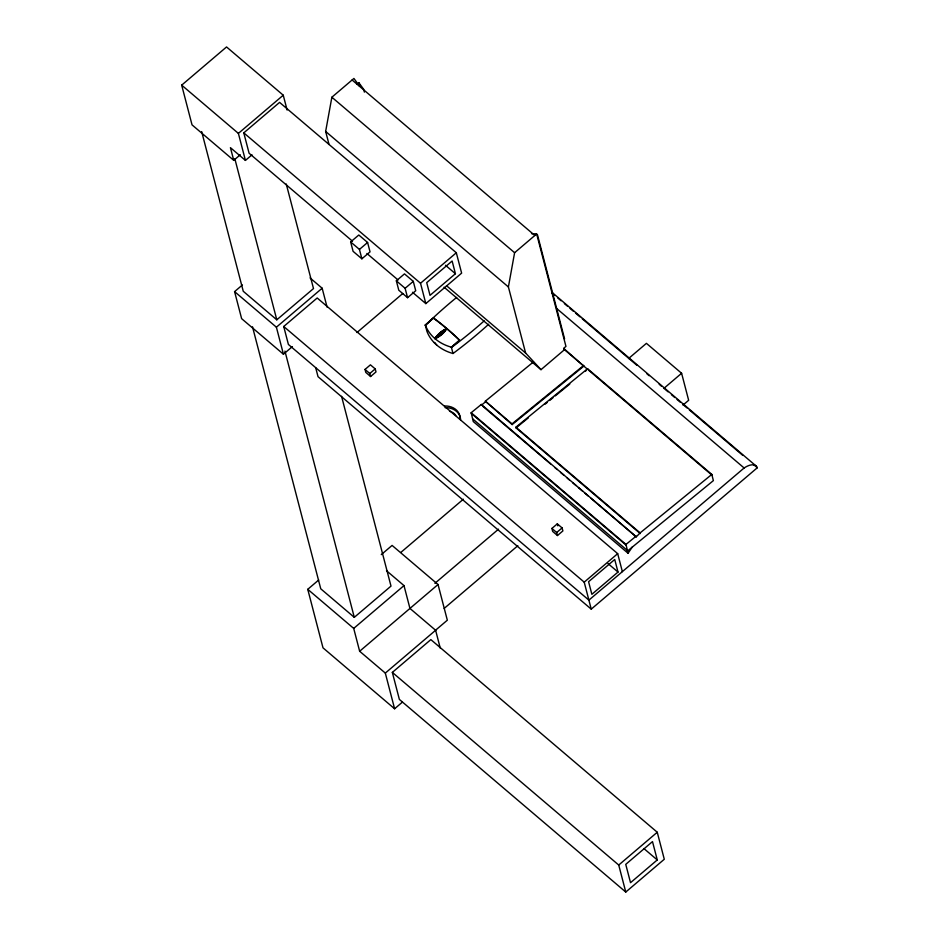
<?xml version="1.0" encoding="UTF-8"?>
<svg xmlns="http://www.w3.org/2000/svg" width="939" height="939" viewBox="0 0 939 939"><rect width="100%" height="100%" fill="white"/><g stroke="black" fill="none" stroke-linecap="round" stroke-linejoin="round"><path stroke-width="1.41" d="M329.037 144.465L325.645 131.448L331.866 97.222L353.909 78.453L359.649 86.306M541.005 369.661L525.605 353.017L508.398 286.947L514.607 252.708L536.662 233.94L565.947 346.385L564.139 347.935L564.574 349.601L541.005 369.661L444.053 287.181M632.452 546.803L628.062 553.259L473.268 421.552L471.178 412.726L481.331 404.439L636.266 536.85L640.128 532.894L515.898 427.198L587.579 368.734L711.809 474.43L713.37 480.627L627.604 550.935M436.072 337.606L435.954 337.242A24.848 20.646 -14.6 0 1 445.379 329.225L445.497 329.577A24.848 20.646 -14.6 0 1 436.072 337.606L436.036 337.582A24.848 20.646 -14.6 0 1 445.462 329.554L445.532 329.53M240.302 154.747L233.741 160.346L192.025 124.852L181.685 85.144L226.545 46.95L283.249 95.203L287.123 110.063M251.992 154.829L245.431 160.416L238.389 133.397L283.249 95.203M352.465 241.182L249.093 153.233L243.788 132.869L279.587 102.386L456.319 252.767L461.624 273.132L425.825 303.602L412.491 292.264M357.078 84.322L358.886 82.773L363.639 89.275L364.379 92.116M292.369 346.62L283.437 354.226L241.628 318.65L234.586 291.618L242.403 284.963M350.646 241.945L358.804 235.008L367.595 242.485L370.036 251.863L361.879 258.812L353.087 251.335L350.646 241.945L359.437 249.422L361.879 258.812M201.674 131.613L243.26 291.278L276.794 319.812L313.497 288.566L286.254 183.997M359.437 249.422L367.595 242.485M283.437 354.226L276.395 327.195L322.159 288.226L310.058 277.932M753.97 464.911L757.315 467.751A18.686 8.979 -49.6 0 0 744.122 467.986L588.894 600.138L288.402 344.46L283.731 326.49L317.194 297.992L617.686 553.658L622.369 571.64M396.34 280.82L404.486 273.883L413.277 281.36L415.719 290.738L407.573 297.686L398.782 290.21L396.34 280.82L405.12 288.296L407.573 297.686M405.12 288.296L413.277 281.36M356.973 332.512L402.761 293.52M425.825 303.602L420.519 283.249L456.319 252.767M455.427 273.719L430.027 295.351L426.717 282.651L452.129 261.019L455.427 273.719L445.485 265.256M365.025 369.438L370.424 364.837L375.213 368.91L375.999 371.914L370.588 376.516L365.799 372.431L365.025 369.438L369.813 373.511L370.588 376.516M488.679 324.237A435.86 362.196 -14.6 0 1 453.009 353.51A46.093 38.311 -14.6 0 1 436.799 345.118L434.64 343.134A46.093 38.311 -14.6 0 1 426.928 331.314L425.273 324.976L433.525 317.957A307.804 255.772 -14.6 0 1 459.594 340.141L451.436 347.5A435.86 362.196 -14.6 0 0 484.195 320.868M433.525 317.957L425.367 325.317A435.86 362.196 -14.6 0 1 456.647 297.428M369.813 373.511L375.213 368.91M453.009 353.51L451.354 347.172L459.594 340.141M402.256 702.243L394.603 708.769L323.004 647.84L307.757 589.316L318.685 580.009M381.281 554.62L392.091 545.418L438.043 584.516L447.328 620.198L435.45 630.315M400.836 552.437L463.35 499.208M628.567 358.545L646.419 343.345L681.608 373.276L688.651 400.284L683.064 405.038M252.509 326.807L320.762 588.812L354.296 617.346L391 586.1L341.561 396.317M394.603 708.769L385.319 673.087L359.649 651.255L353.71 628.414L403.993 585.596L386.492 570.701M434.898 583.319L498.539 529.15M663.756 388.488L681.608 373.276M359.649 651.255L438.043 584.516M444.17 608.425L517.847 545.7M551.909 528.446L557.308 523.845L562.097 527.918L562.884 530.922L557.473 535.523L552.684 531.451L551.909 528.446L556.686 532.519L557.473 535.523M385.319 673.087L435.614 630.269L409.944 608.425L403.993 585.596M392.338 672.406L430.848 639.612L657.253 832.247L664.284 859.255L625.773 892.05L399.368 699.414L392.338 672.406L618.731 865.042L625.773 892.05M556.686 532.519L562.097 527.918M757.315 467.751L591.241 609.141L584.211 582.157L617.686 553.658M618.003 572.062L591.863 594.317L588.589 581.734L614.728 559.491L618.003 572.062L607.979 563.541M618.731 865.042L657.253 832.247M657.265 859.936L630.527 882.695L625.75 864.361L652.499 841.602L657.265 859.936L643.919 848.574M563.682 348.392L583.835 366.128L512.154 424.581L485.334 401.188L533.481 361.902M485.463 401.88L481.472 405.143L481.331 404.439M512.154 424.581L512.013 423.888L583.694 365.424M640.269 533.587L516.039 427.891L528.364 417.843M545.16 404.146L547.402 402.315M549.644 400.495L553.001 397.749M555.242 395.918L569.797 384.051M585.478 371.257L587.579 368.734M628.062 553.259L625.973 544.432L636.137 536.157M640.128 532.894L711.809 474.43M435.919 337.301L435.978 337.265A24.848 20.646 -14.6 0 0 445.403 329.249M531.521 233.647L536.662 233.94M352.102 79.991L534.843 235.478M331.866 97.222L514.607 252.708M552.132 292.475L756.212 466.108M552.12 293.168L554.35 295.057M557.696 297.909L561.041 300.75M564.398 303.602L567.743 306.443M569.973 308.344L573.318 311.196M575.548 313.086L580.009 316.889M582.239 318.779L636.877 365.271M646.912 373.816L649.142 375.717M659.178 384.251L661.408 386.152M664.753 388.992L668.099 391.845M671.444 394.685L674.789 397.537M677.019 399.439L680.376 402.279M682.606 404.181L687.066 407.972M689.296 409.874L742.819 455.415M556.768 308.579L744.122 467.986M325.645 131.448L508.398 286.947M563.811 349.097L587.72 369.426M588.823 370.377L711.938 475.122M446.495 285.702L525.605 353.017M243.788 132.869L420.519 283.249M181.685 85.144L238.389 133.397M366.914 253.483L398.042 279.963M245.431 160.416L230.431 147.658L233.741 160.346M485.334 401.188L512.013 423.888M482.587 406.082L550.524 463.889M554.972 467.681L557.203 469.57M560.536 472.411L563.881 475.263M567.226 478.104L569.457 479.993M572.79 482.834L576.135 485.686M578.365 487.576L582.814 491.367M585.044 493.257L588.377 496.109M590.608 497.999L636.266 536.85M471.178 412.726L625.973 544.432M471.319 413.418L626.113 545.136M472.751 418.923L627.545 550.63M283.731 326.49L584.211 582.157M234.586 291.618L276.395 327.195M591.241 609.141L318.028 376.68L315.68 367.665M307.757 589.316L353.71 628.414M537.437 234.691L564.597 338.979M557.308 523.845L557.825 525.84M447.105 329.002L446.565 329.049A25.224 20.951 -14.6 0 0 435.144 338.779L435.062 338.439A25.224 20.951 -14.6 0 0 446.471 328.72L446.565 329.049A25.224 20.951 -14.6 0 1 435.144 338.779M436.799 345.118L434.464 342.465L434.64 343.134M358.886 82.773L359.625 85.59M435.614 630.269L440.25 648.11M322.159 288.226L327.089 307.147M234.832 158.726L276.794 319.812M284.94 351.092L354.296 617.346M515.898 427.198L516.039 427.891M451.354 347.172A46.093 38.311 -14.6 0 1 425.273 324.976M433.607 318.298A307.804 255.772 -14.6 0 1 459.687 340.481M435.062 338.439A25.224 20.951 -14.6 0 1 446.471 328.72M449.523 411.235A11.831 9.836 -14.6 0 1 455.826 415.601M444.675 406A16.421 13.651 -14.6 0 1 460.18 419.193M445.109 407.667A16.421 13.651 -14.6 0 1 460.626 419.663"/></g></svg>
